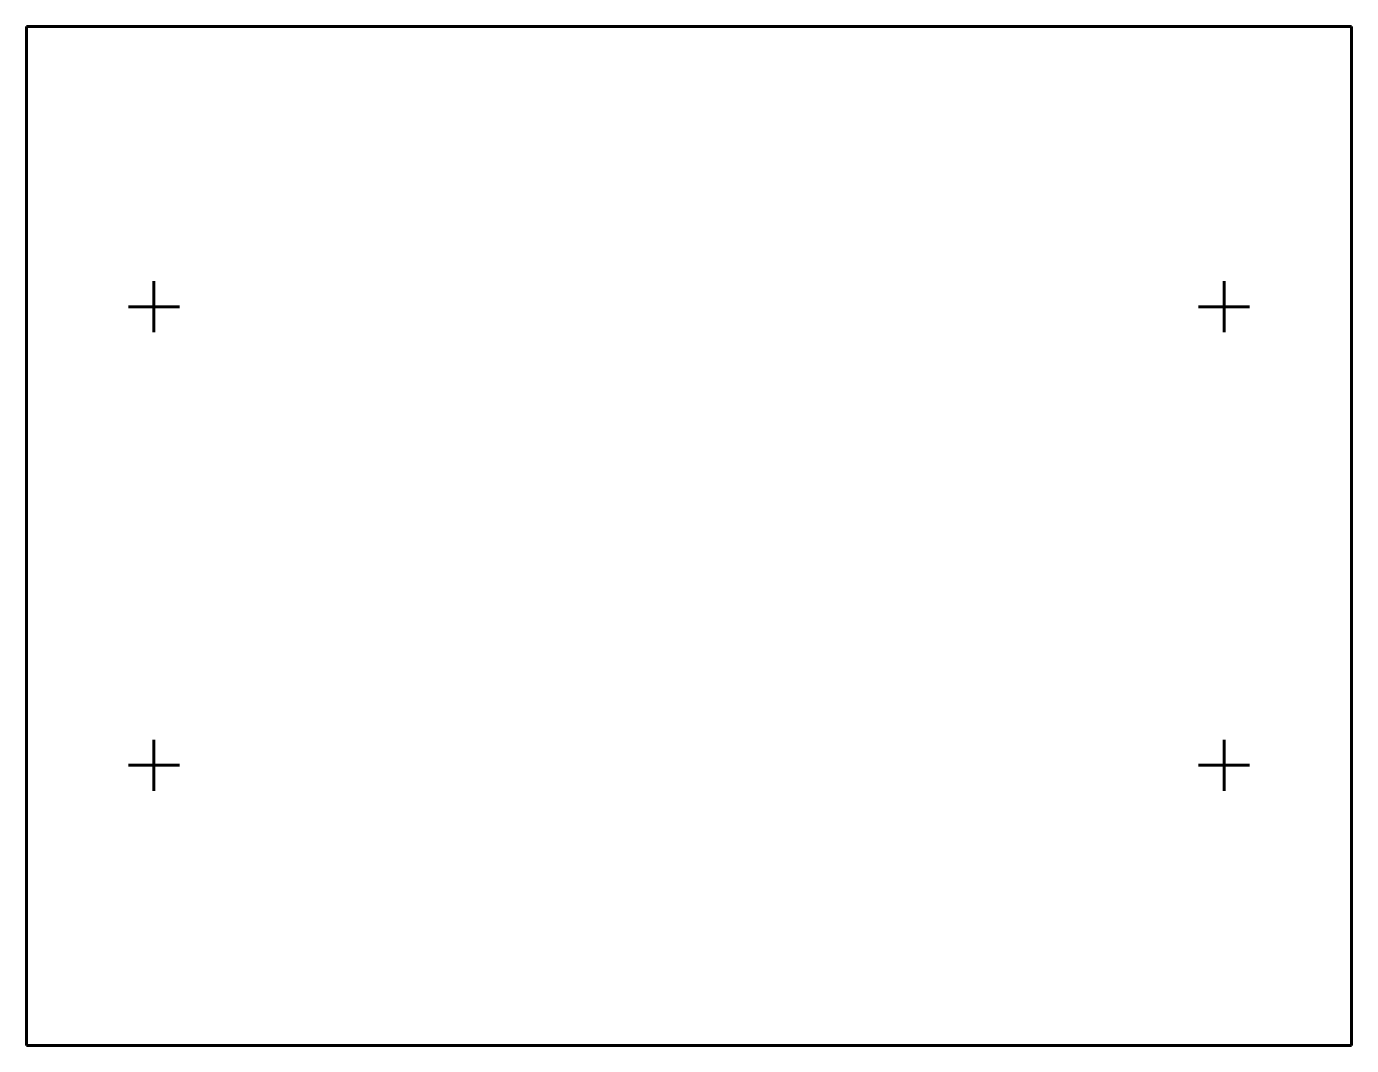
# Model space of a CAD drawing. Header units: millimetres. Extents: x 0 to 260, y 0 to 200.
import ezdxf

# ---------------------------------------------------------------- set-up
doc = ezdxf.new("R2010")
doc.units = ezdxf.units.MM
doc.linetypes.add('K5LT32768', pattern=[0])
doc.linetypes.add('K5LT_BASIC', pattern=[0])
doc.layers.add('Системный слой', color=7, linetype='Continuous')

msp = doc.modelspace()

# ---------------------------------------------------------------- linework, layer by layer
at = {"layer": 'Системный слой', "color": 150, "linetype": 'K5LT32768', "lineweight": 60, "true_color": 0x0080ff}
for p, q in [((0, 200), (0, 0)), ((260, 200), (0, 200)), ((260, 0), (260, 200)), ((0, 0), (260, 0))]:
    msp.add_line(p, q, dxfattribs=at)
at = {"layer": 'Системный слой', "color": 150, "linetype": 'K5LT_BASIC', "lineweight": 60, "true_color": 0x0080ff}
for p, q in [((25, 140), (25, 150)), ((235, 140), (235, 150)), ((20, 145), (30, 145)), ((230, 145), (240, 145)), ((25, 50), (25, 60)), ((235, 50), (235, 60)), ((20, 55), (30, 55)), ((230, 55), (240, 55))]:
    msp.add_line(p, q, dxfattribs=at)

doc.saveas('drawing.dxf')
